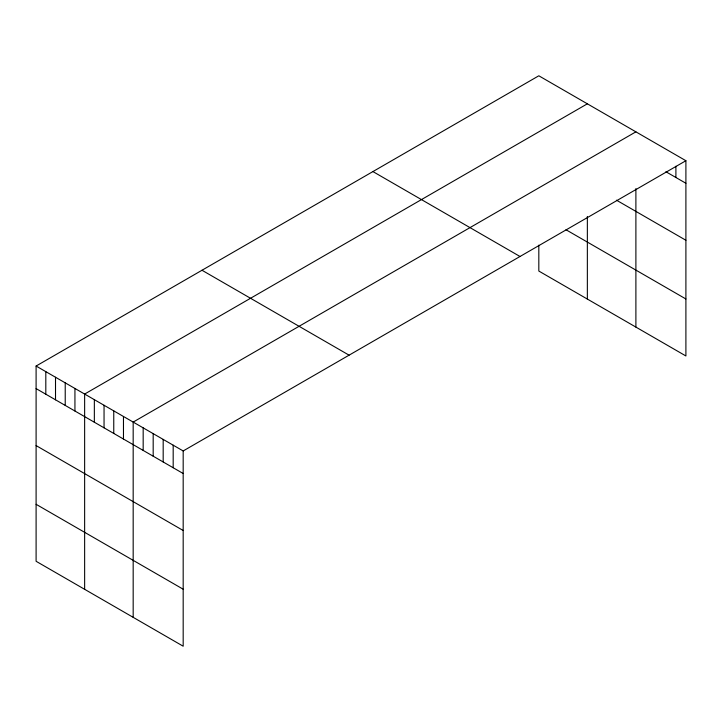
<?xml version="1.0" encoding="UTF-8"?>
<svg xmlns="http://www.w3.org/2000/svg" width="722" height="722" viewBox="0 0 722 722"><rect width="100%" height="100%" fill="white"/><g stroke="black" fill="none" stroke-linecap="round" stroke-linejoin="round"><path stroke-width="1.08" d="M36.1 366.036L183.18 450.952L183.18 646.208L36.1 561.283L36.1 366.036L538.82 75.792L685.9 160.717L685.9 355.964L538.82 271.048L538.82 245.146M587.356 103.815L84.636 394.059L84.636 589.314M635.892 131.837L133.173 422.081L133.173 617.337M183.18 450.952L685.9 160.717M665.901 171.728L685.9 183.271M616.48 200.184L685.9 240.264M565.994 229.749L685.9 298.98M372.922 171.574L520.002 256.49M201.998 270.254L349.078 355.17M36.1 388.598L183.18 473.515M36.1 445.582L183.18 530.499M36.1 504.299L183.18 589.215M675.9 166.222L675.9 177.495M635.892 188.595L635.892 327.093M587.356 216.456L587.356 299.07M173.181 445.176L173.181 467.739M163.181 439.4L163.181 461.963M153.181 433.633L153.181 456.187M143.173 427.857L143.173 450.42M123.471 416.477L123.471 439.039M113.76 410.872L113.76 433.435M104.049 405.268L104.049 427.83M94.347 399.663L94.347 422.226M74.935 388.454L74.935 411.017M65.224 382.85L65.224 405.412M55.513 377.245L55.513 399.808M45.811 371.64L45.811 394.203"/></g></svg>
